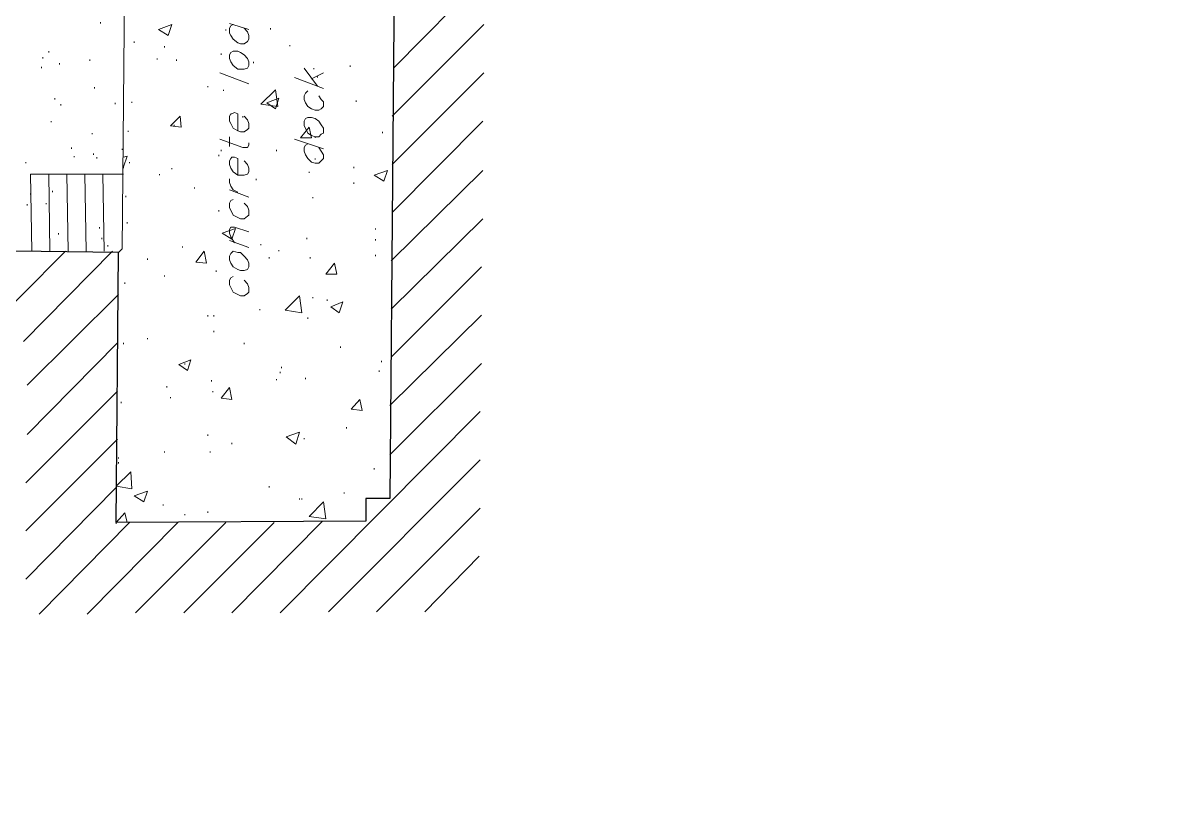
# Model space of a CAD drawing. Header units: inches. Extents: x 10 to 486, y 7 to 426.
# Drawn here: x 148.4 to 211.4, y 102.9 to 146.3 of the extents above; entities that cross this region are included whole.
import ezdxf

# ---------------------------------------------------------------- set-up
doc = ezdxf.new("R2010")
doc.units = ezdxf.units.IN
doc.header["$LTSCALE"] = 3
doc.header["$MEASUREMENT"] = 0
doc.layers.add('PDF_Geometry', color=7, linetype='Continuous', true_color=0x999999)

msp = doc.modelspace()

# ---------------------------------------------------------------- linework, layer by layer
at = {"layer": 'PDF_Geometry', "lineweight": 13}
for points in [[(169.743, 159.55), (169.877, 163.95), (154.143, 164.15), (153.877, 133.817), (153.677, 133.617)], [(152.677, 146.35), (152.677, 146.283)], [(159.61, 145.95), (159.61, 145.883)], [(162.077, 146.017), (162.077, 145.95)], [(154.543, 145.283), (154.543, 145.217)], [(163.143, 145.083), (163.143, 145.017)], [(149.81, 144.75), (149.81, 144.683)], [(156.21, 145.017), (156.21, 144.95)], [(159.343, 144.617), (159.343, 144.55)], [(149.41, 143.883), (149.41, 143.817)], [(149.477, 144.417), (149.477, 144.35)], [(150.41, 144.083), (150.41, 144.017)], [(152.077, 144.283), (152.077, 144.217)], [(155.81, 144.35), (155.81, 144.283)], [(156.877, 144.283), (156.877, 144.217)], [(161.143, 144.15), (161.143, 144.083)], [(164.477, 143.817), (164.477, 143.75)], [(166.477, 143.95), (166.477, 143.883)], [(164.677, 143.35), (164.677, 143.283)], [(152.343, 142.75), (152.343, 142.683)], [(158.61, 142.817), (158.61, 142.75)], [(159.477, 142.617), (159.477, 142.55)], [(150.143, 142.15), (150.143, 142.083)], [(154.41, 141.95), (154.41, 141.883)], [(166.81, 142.017), (166.81, 141.95)], [(150.477, 141.817), (150.477, 141.75)], [(153.477, 141.883), (153.477, 141.817)], [(149.943, 140.883), (149.943, 140.817)], [(156.743, 140.683), (156.743, 140.617)], [(160.543, 141.15), (160.543, 141.083)], [(152.21, 140.217), (152.21, 140.15)], [(154.21, 140.35), (154.21, 140.283)], [(164.543, 140.017), (164.543, 139.95)], [(168.277, 140.283), (168.277, 140.217)], [(151.077, 139.417), (151.077, 139.35)], [(151.21, 138.95), (151.21, 138.883)], [(152.277, 139.083), (152.277, 139.017)], [(152.477, 138.883), (152.477, 138.817)], [(153.877, 139.35), (153.877, 139.283)], [(153.943, 138.883), (154.143, 138.95), (153.943, 138.35), (153.943, 138.283)], [(159.21, 139.017), (159.21, 138.95)], [(159.343, 139.283), (159.343, 139.217)], [(162.41, 139.283), (162.41, 139.217)], [(164.543, 138.817), (164.543, 138.75)], [(148.543, 138.617), (148.543, 138.55)], [(154.277, 138.617), (154.277, 138.55)], [(156.61, 138.283), (156.61, 138.217)], [(166.677, 138.35), (166.677, 138.283)], [(155.943, 137.95), (155.943, 137.883)], [(161.277, 137.683), (161.277, 137.617)], [(164.21, 138.083), (164.21, 138.017)], [(148.81, 136.883), (148.81, 136.817)], [(150.01, 137.017), (150.01, 136.95)], [(157.877, 137.217), (157.877, 137.15)], [(166.677, 137.483), (166.677, 137.417)], [(148.61, 136.283), (148.61, 136.217)], [(149.677, 136.35), (149.677, 136.283)], [(154.077, 136.75), (154.077, 136.683)], [(164.41, 136.683), (164.41, 136.617)], [(159.21, 135.95), (159.21, 135.883)], [(152.61, 135.017), (152.61, 134.95)], [(154.143, 135.283), (154.143, 135.217)], [(150.343, 134.683), (150.343, 134.617)], [(152.743, 134.417), (152.743, 134.35)], [(164.077, 134.417), (164.077, 134.35)], [(167.877, 134.95), (167.877, 134.883)], [(167.877, 134.35), (167.877, 134.283)], [(153.077, 134.017), (153.077, 133.95)], [(157.21, 133.95), (157.21, 133.883)], [(161.543, 134.083), (161.543, 134.017)], [(162.543, 133.75), (162.543, 133.683)], [(155.277, 133.283), (155.277, 133.217)], [(162.01, 133.35), (162.01, 133.283)], [(164.277, 133.35), (164.277, 133.283)], [(167.877, 133.483), (167.877, 133.417)], [(159.077, 132.617), (159.077, 132.55)], [(154.01, 131.95), (154.01, 131.883)], [(156.21, 132.35), (156.21, 132.283)], [(164.41, 131.15), (164.41, 131.083)], [(165.21, 131.017), (165.21, 130.95)], [(158.61, 130.15), (158.61, 130.083)], [(158.943, 130.15), (158.943, 130.083)], [(161.477, 130.483), (161.477, 130.417)], [(164.143, 130.017), (164.143, 129.95)], [(155.277, 128.883), (155.277, 128.817)], [(158.943, 129.283), (158.943, 129.217)], [(153.943, 128.617), (153.943, 128.55)], [(160.61, 128.617), (160.61, 128.55)], [(165.943, 128.417), (165.943, 128.35)], [(157.343, 127.483), (157.343, 127.417)], [(168.21, 127.617), (168.21, 127.55)], [(162.61, 127.017), (162.61, 126.95)], [(162.677, 127.283), (162.677, 127.217)], [(168.077, 127.083), (168.077, 127.017)], [(156.343, 126.217), (156.343, 126.15)], [(158.81, 126.55), (158.81, 126.483)], [(162.41, 126.617), (162.41, 126.55)], [(164.01, 126.683), (164.01, 126.617)], [(156.543, 125.617), (156.543, 125.55)], [(158.877, 125.95), (158.877, 125.883)], [(153.81, 125.35), (153.81, 125.283)], [(166.277, 123.95), (166.277, 123.883)], [(158.61, 123.55), (158.61, 123.483)], [(159.943, 123.083), (159.943, 123.017)], [(156.21, 122.617), (156.21, 122.55)], [(158.743, 122.617), (158.743, 122.55)], [(153.677, 122.283), (153.677, 122.217)], [(153.677, 122.017), (153.677, 121.95)], [(167.81, 121.683), (167.81, 121.617)], [(162.01, 120.683), (162.01, 120.617)], [(163.677, 120.017), (163.677, 119.95)], [(163.81, 120.017), (163.81, 119.95)], [(166.143, 120.35), (166.143, 120.283)], [(153.543, 118.683), (153.543, 118.617), (153.543, 118.683), (154.01, 119.217), (154.143, 118.683)], [(156.143, 119.683), (156.143, 119.617)], [(158.61, 119.283), (158.61, 119.217)], [(157.343, 119.15), (157.343, 119.083)]]:
    msp.add_lwpolyline(points, dxfattribs=at)
at = {"layer": 'PDF_Geometry', "color": 7, "lineweight": 25}
msp.add_lwpolyline([(289.277, 158.55), (169.01, 159.55), (168.677, 120.017), (167.343, 120.017), (167.343, 118.75), (153.543, 118.683), (153.677, 133.617), (106.543, 134.217), (101.743, 130.217), (101.477, 96.217), (115.343, 77.35), (167.21, 77.417), (167.143, 65.417), (152.41, 65.617), (152.277, 43.883), (328.277, 42.017)], dxfattribs=at)
at = {"layer": 'PDF_Geometry', "color": 9, "lineweight": 13, "true_color": 0xbbbbbb}
for points in [[(168.877, 143.817), (173.877, 148.883)], [(168.81, 141.15), (173.877, 146.217)], [(168.81, 138.483), (173.877, 143.55)], [(168.81, 135.817), (173.81, 140.883)], [(168.743, 133.15), (173.81, 138.15)], [(153.943, 137.95), (148.81, 137.95), (148.877, 133.683)], [(149.81, 137.95), (149.877, 133.683)], [(150.81, 137.95), (150.877, 133.683)], [(151.81, 137.95), (151.877, 133.683)], [(152.81, 137.95), (152.877, 133.683)], [(168.743, 130.483), (173.81, 135.483)], [(145.81, 128.75), (150.743, 133.683)], [(148.41, 128.683), (153.343, 133.683)], [(168.743, 127.817), (173.743, 132.817)], [(148.61, 126.283), (153.677, 131.283)], [(168.677, 125.15), (173.743, 130.15)], [(148.61, 123.55), (153.61, 128.617)], [(168.677, 122.417), (173.743, 127.483)], [(148.543, 120.883), (153.61, 125.95)], [(162.61, 113.683), (173.677, 124.817)], [(148.543, 118.217), (153.61, 123.283)], [(165.277, 113.75), (173.677, 122.15)], [(148.543, 115.55), (153.543, 120.617)], [(167.943, 113.75), (173.677, 119.483)], [(149.277, 113.617), (154.277, 118.683)], [(151.943, 113.617), (156.943, 118.683)], [(154.61, 113.683), (159.61, 118.683)], [(157.277, 113.683), (162.277, 118.683)], [(159.943, 113.683), (164.943, 118.75)], [(170.61, 113.75), (173.61, 116.817)]]:
    msp.add_lwpolyline(points, dxfattribs=at)
at = {"layer": 'PDF_Geometry', "lineweight": 13}
for points in [[(156.61, 146.217), (156.41, 145.617), (155.877, 145.95)], [(162.477, 141.683), (161.543, 141.817), (162.343, 142.617)], [(162.543, 142.15), (162.343, 141.55), (161.877, 141.883)], [(157.077, 141.15), (157.143, 140.55), (156.543, 140.617)], [(164.21, 140.55), (164.343, 139.95), (163.743, 139.95)], [(168.543, 138.15), (168.343, 137.55), (167.81, 137.883)], [(160.143, 134.95), (159.943, 134.35), (159.41, 134.683)], [(158.41, 133.683), (158.543, 133.017), (157.943, 133.083)], [(165.61, 133.017), (165.743, 132.417), (165.143, 132.417)], [(163.81, 130.283), (162.877, 130.417), (163.677, 131.217)], [(166.077, 130.883), (165.877, 130.283), (165.41, 130.617)], [(157.677, 127.683), (157.477, 127.083), (157.01, 127.417)], [(159.81, 126.15), (159.943, 125.483), (159.343, 125.55)], [(167.01, 125.483), (167.143, 124.883), (166.543, 124.95)], [(163.677, 123.683), (163.477, 123.017), (162.943, 123.417)], [(163.943, 123.283), (163.943, 123.35)], [(154.41, 120.55), (153.543, 120.683), (154.343, 121.483)], [(155.277, 120.417), (155.077, 119.817), (154.543, 120.15)], [(165.143, 118.883), (164.21, 119.017), (165.01, 119.817)]]:
    msp.add_lwpolyline(points, close=True, dxfattribs=at)
at = {"layer": 'PDF_Geometry', "color": 8, "lineweight": 13, "true_color": 0x767676}
for points in [[(159.81, 146.283), (160.877, 145.95)], [(160.01, 146.217), (159.877, 146.15), (159.81, 146.017), (159.81, 145.75), (159.877, 145.617), (160.01, 145.417), (160.277, 145.217), (160.41, 145.15), (160.61, 145.15), (160.81, 145.283), (160.877, 145.417), (160.877, 145.617), (160.81, 145.817), (160.61, 146.017)], [(163.943, 143.817), (164.677, 142.817)], [(160.877, 142.95), (159.277, 143.55)], [(165.01, 142.683), (163.41, 143.283)], [(164.343, 143.217), (165.01, 143.55)], [(164.143, 142.55), (164.01, 142.417), (163.943, 142.283), (163.943, 142.083), (164.01, 141.883), (164.143, 141.683), (164.343, 141.55), (164.543, 141.483), (164.743, 141.483), (164.877, 141.55), (165.01, 141.683), (165.01, 141.95), (164.877, 142.083), (164.743, 142.283)], [(160.277, 140.35), (160.277, 141.283), (160.077, 141.35), (159.943, 141.283), (159.877, 141.283), (159.81, 141.15), (159.81, 140.883), (159.877, 140.75), (160.01, 140.483), (160.277, 140.35), (160.41, 140.283), (160.61, 140.283), (160.81, 140.417), (160.877, 140.483), (160.877, 140.75), (160.81, 140.95), (160.61, 141.15)], [(159.81, 139.483), (159.81, 140.017)], [(159.277, 139.883), (160.543, 139.417), (160.81, 139.417), (160.877, 139.55), (160.877, 139.683)], [(163.41, 139.883), (165.01, 139.35)], [(164.143, 139.617), (164.01, 139.55), (163.943, 139.417), (163.943, 139.217), (164.01, 139.017), (164.143, 138.817), (164.343, 138.617), (164.543, 138.55), (164.743, 138.55), (164.877, 138.683), (165.01, 138.817), (165.01, 139.017), (164.877, 139.217), (164.743, 139.417)], [(160.277, 137.883), (160.277, 138.817), (160.077, 138.883), (159.943, 138.883), (159.877, 138.817), (159.81, 138.683), (159.81, 138.483), (159.877, 138.283), (160.01, 138.083), (160.277, 137.883), (160.61, 137.883), (160.81, 137.95), (160.877, 138.083), (160.877, 138.283), (160.81, 138.483), (160.61, 138.683)], [(160.277, 136.95), (160.01, 137.083), (159.877, 137.283), (159.81, 137.483), (159.81, 137.683)], [(160.877, 136.683), (159.81, 137.083)], [(160.01, 136.55), (159.877, 136.483), (159.81, 136.35), (159.81, 136.083), (159.877, 135.95), (160.01, 135.683), (160.277, 135.55), (160.41, 135.483), (160.61, 135.483), (160.81, 135.617), (160.877, 135.683), (160.877, 135.95), (160.81, 136.15), (160.61, 136.35)], [(160.077, 134.15), (159.877, 134.483), (159.81, 134.683), (159.81, 134.883), (159.877, 135.017), (160.077, 135.017), (160.877, 134.75)], [(160.877, 133.883), (159.81, 134.283)], [(160.01, 132.283), (159.877, 132.217), (159.81, 132.083), (159.81, 131.817), (159.877, 131.683), (160.01, 131.417), (160.277, 131.283), (160.41, 131.217), (160.61, 131.217), (160.81, 131.35), (160.877, 131.417), (160.877, 131.683), (160.81, 131.883), (160.61, 132.083)]]:
    msp.add_lwpolyline(points, dxfattribs=at)
for points in [[(159.81, 144.35), (159.877, 144.15), (160.01, 143.95), (160.277, 143.75), (160.61, 143.75), (160.81, 143.817), (160.877, 143.95), (160.877, 144.15), (160.81, 144.35), (160.61, 144.55), (160.41, 144.683), (160.277, 144.75), (160.01, 144.75), (159.877, 144.683), (159.81, 144.55)], [(163.943, 140.617), (164.01, 140.483), (164.143, 140.217), (164.343, 140.083), (164.543, 140.017), (164.743, 140.017), (164.877, 140.15), (165.01, 140.217), (165.01, 140.483), (164.877, 140.683), (164.743, 140.883), (164.543, 141.017), (164.343, 141.083), (164.143, 141.083), (164.01, 141.017), (163.943, 140.883)], [(159.81, 133.217), (159.877, 133.017), (160.01, 132.817), (160.277, 132.683), (160.41, 132.617), (160.61, 132.617), (160.81, 132.683), (160.877, 132.817), (160.877, 133.017), (160.81, 133.217), (160.61, 133.417), (160.41, 133.617), (160.277, 133.617), (160.01, 133.683), (159.877, 133.55), (159.81, 133.417)]]:
    msp.add_lwpolyline(points, close=True, dxfattribs=at)

doc.saveas('drawing.dxf')
